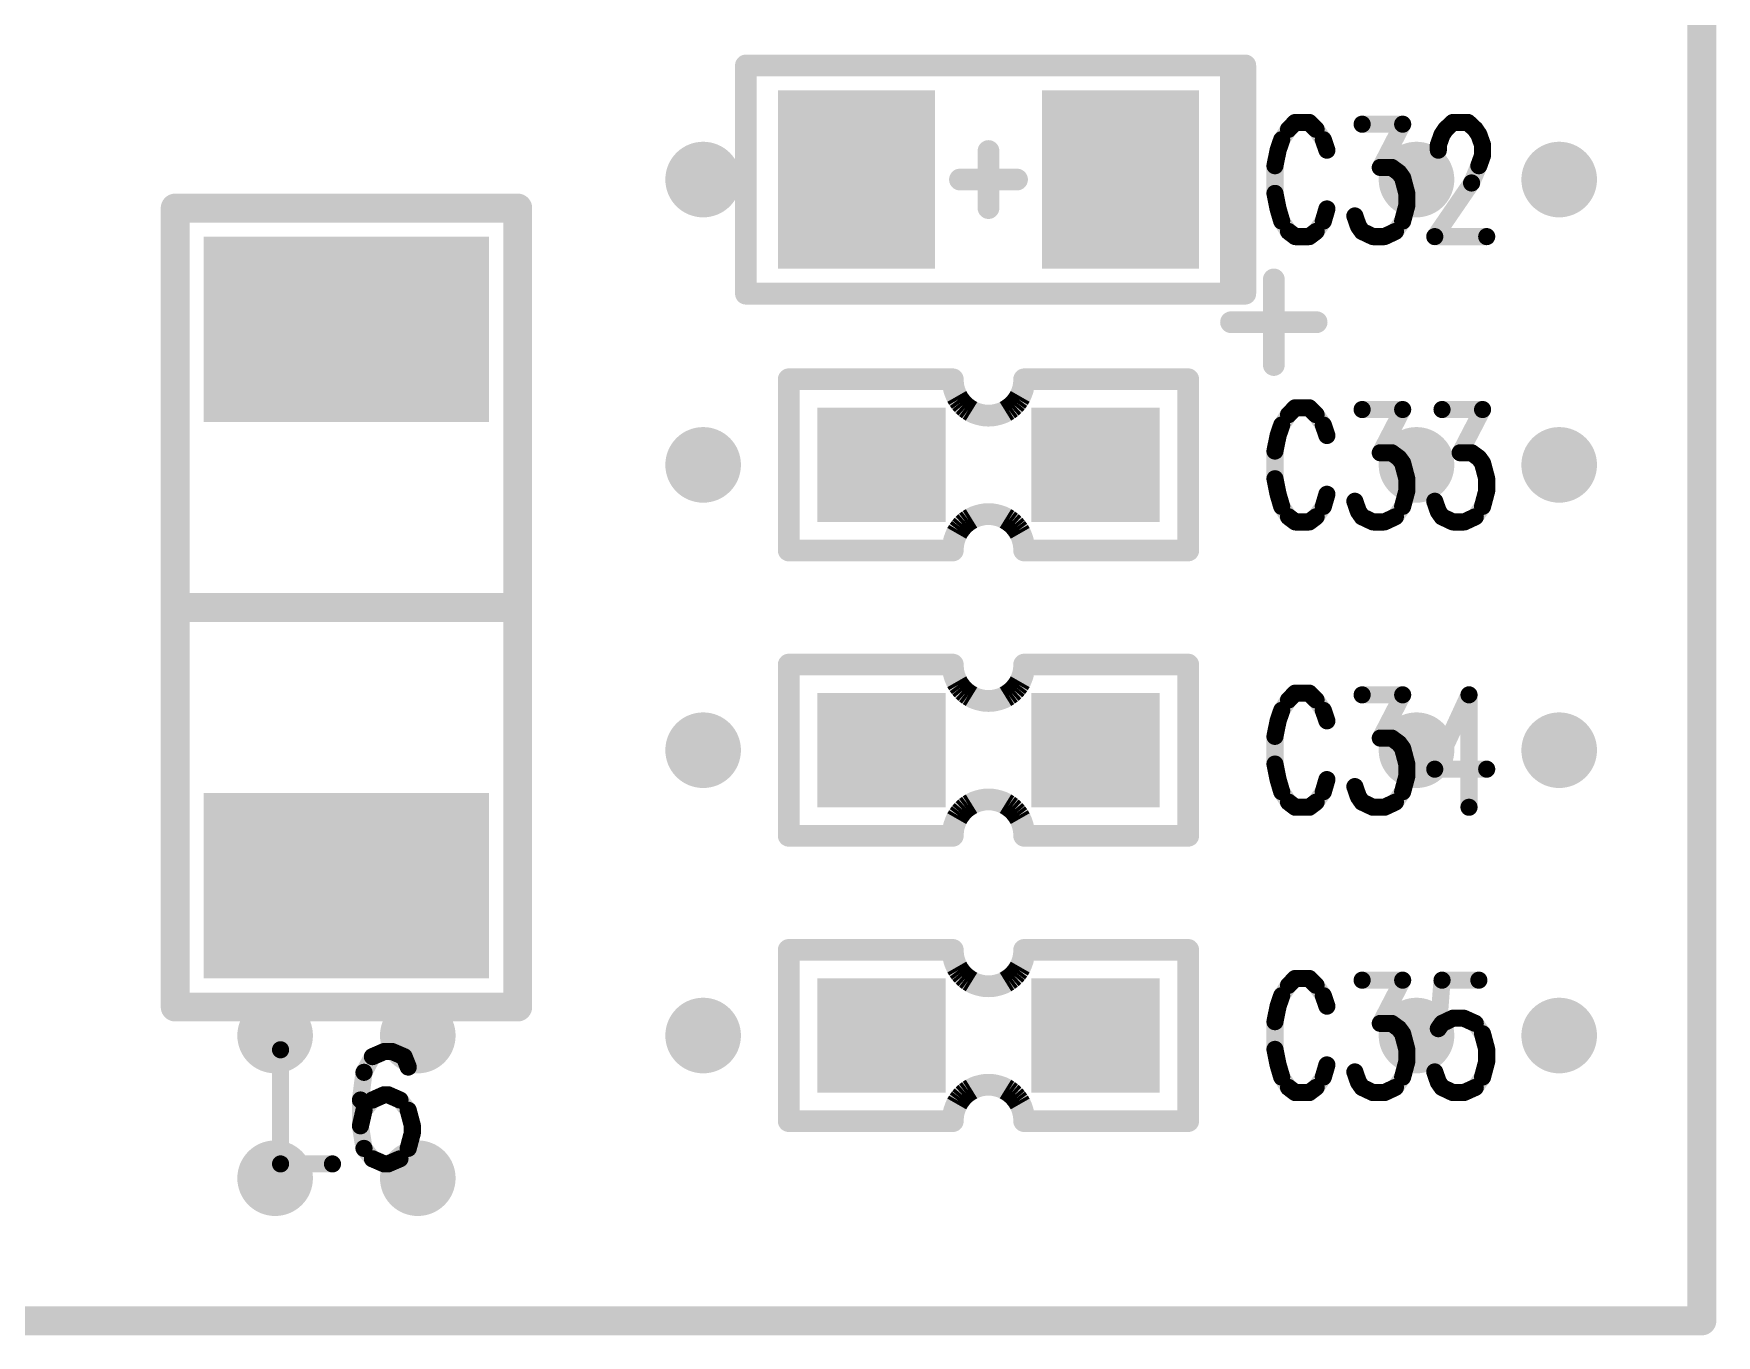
# Model space of a CAD drawing. Extents: x -0.1 to 57.1, y -0.1 to 42.5.
# Drawn here: x 45.31 to 57.1, y -0.1 to 9.02 of the extents above; entities that cross this region are included whole.
import ezdxf

# ---------------------------------------------------------------- set-up
doc = ezdxf.new("R2010")
doc.units = 0
doc.header["$MEASUREMENT"] = 0
doc.layers.get('0').update_dxf_attribs({"linetype": 'CONTINUOUS'})
doc.layers.add('02_ASSY1_GBR', color=7, linetype='CONTINUOUS')

# ---------------------------------------------------------------- blocks, each defined once
blk = doc.blocks.new('RECTANGLE_139')
blk.add_solid([(0.45, 0.4), (0.45, -0.4), (-0.45, 0.4), (-0.45, -0.4)])
blk = doc.blocks.new('RECTANGLE_140')
blk.add_solid([(1, 0.65), (1, -0.65), (-1, 0.65), (-1, -0.65)])
blk = doc.blocks.new('RECTANGLE_150')
blk.add_solid([(0.55, 0.625), (0.55, -0.625), (-0.55, 0.625), (-0.55, -0.625)])
blk = doc.blocks.new('ROUND_182')
at = {"const_width": 0.265}
blk.add_lwpolyline([(-0.1325, 0, 1), (0.1325, 0, 1)], format="xyb", close=True, dxfattribs=at)
blk = doc.blocks.new('ROUND_1')
at = {"const_width": 0.1016}
blk.add_lwpolyline([(-0.0508, 0, 1), (0.0508, 0, 1)], format="xyb", close=True, dxfattribs=at)
blk = doc.blocks.new('ROUND_4')
at = {"const_width": 0.06}
blk.add_lwpolyline([(-0.03, 0, 1), (0.03, 0, 1)], format="xyb", close=True, dxfattribs=at)
blk = doc.blocks.new('ROUND_3')
at = {"const_width": 0.0762}
blk.add_lwpolyline([(-0.0381, 0, 1), (0.0381, 0, 1)], format="xyb", close=True, dxfattribs=at)

msp = doc.modelspace()

# ---------------------------------------------------------------- linework, layer by layer
at = {"layer": '02_ASSY1_GBR'}
for points, const_width in [([(57, 0), (57, 35)], 0.2032), ([(53.7, 8.8), (50.3, 8.8)], 0.1524), ([(50.3, 8.8), (50.3, 7.2)], 0.1524), ([(53.7, 7.2), (53.7, 8.8)], 0.1524), ([(53.8, 8.8), (53.7, 8.8)], 0.1524), ([(53.8, 7.2), (53.8, 8.8)], 0.1524), ([(54.103, 8.352), (54.055, 8.279)], 0.12), ([(54.15, 8.4), (54.103, 8.352)], 0.12), ([(54.248, 8.4), (54.15, 8.4)], 0.12), ([(54.296, 8.352), (54.248, 8.4)], 0.12), ([(54.347, 8.279), (54.296, 8.352)], 0.12), ([(54.619, 8.388), (54.903, 8.388)], 0.12), ([(54.903, 8.388), (54.746, 8.085)], 0.12), ([(55.153, 8.242), (55.179, 8.315)], 0.12), ([(55.179, 8.315), (55.204, 8.352)], 0.12), ([(55.204, 8.352), (55.255, 8.4)], 0.12), ([(55.255, 8.4), (55.361, 8.4)], 0.12), ([(55.361, 8.4), (55.412, 8.352)], 0.12), ([(55.412, 8.352), (55.437, 8.315)], 0.12), ([(55.437, 8.315), (55.463, 8.242)], 0.12), ([(52, 7.8), (52, 8.2)], 0.1524), ([(54.03, 8.206), (54.008, 8.097)], 0.12), ([(54.055, 8.279), (54.03, 8.206)], 0.12), ([(54.372, 8.206), (54.347, 8.279)], 0.12), ([(55.153, 8.206), (55.153, 8.242)], 0.12), ([(55.463, 8.242), (55.463, 8.17)], 0.12), ([(54.008, 8.097), (54.008, 7.903)], 0.12), ([(54.746, 8.085), (54.826, 8.085)], 0.12), ([(54.826, 8.085), (54.877, 8.048)], 0.12), ([(55.437, 8.097), (55.386, 7.976)], 0.12), ([(55.463, 8.17), (55.437, 8.097)], 0.12), ([(52.2, 8), (51.8, 8)], 0.1524), ([(54.877, 8.048), (54.903, 8.012)], 0.12), ([(54.903, 8.012), (54.932, 7.903)], 0.12), ([(55.386, 7.976), (55.128, 7.6)], 0.12), ([(54.008, 7.903), (54.03, 7.794)], 0.12), ([(54.932, 7.903), (54.932, 7.818)], 0.12), ([(46.3, 2.2), (46.3, 7.8)], 0.2032), ([(46.3, 7.8), (48.7, 7.8)], 0.2032), ([(48.7, 7.8), (48.7, 2.2)], 0.2032), ([(54.03, 7.794), (54.055, 7.709)], 0.12), ([(54.347, 7.709), (54.372, 7.794)], 0.12), ([(54.593, 7.673), (54.568, 7.745)], 0.12), ([(54.932, 7.818), (54.903, 7.709)], 0.12), ([(54.055, 7.709), (54.103, 7.636)], 0.12), ([(54.103, 7.636), (54.15, 7.6)], 0.12), ([(54.248, 7.6), (54.296, 7.636)], 0.12), ([(54.296, 7.636), (54.347, 7.709)], 0.12), ([(54.619, 7.636), (54.593, 7.673)], 0.12), ([(54.695, 7.6), (54.619, 7.636)], 0.12), ([(54.852, 7.636), (54.775, 7.6)], 0.12), ([(54.903, 7.709), (54.852, 7.636)], 0.12), ([(54.15, 7.6), (54.248, 7.6)], 0.12), ([(54.775, 7.6), (54.695, 7.6)], 0.12), ([(55.128, 7.6), (55.492, 7.6)], 0.12), ([(54, 6.7), (54, 7.3)], 0.1524), ([(50.3, 7.2), (53.7, 7.2)], 0.1524), ([(53.7, 7.2), (53.8, 7.2)], 0.1524), ([(54.3, 7), (53.7, 7)], 0.1524), ([(50.6, 5.4), (50.6, 6.6)], 0.1524), ([(50.6, 6.6), (51.75, 6.6)], 0.1524), ([(51.751, 6.575), (51.75, 6.6)], 0.1524), ([(51.754, 6.551), (51.751, 6.575)], 0.1524), ([(51.76, 6.526), (51.754, 6.551)], 0.1524), ([(52.246, 6.551), (52.24, 6.526)], 0.1524), ([(52.249, 6.575), (52.246, 6.551)], 0.1524), ([(52.25, 6.6), (52.249, 6.575)], 0.1524), ([(52.25, 6.6), (53.4, 6.6)], 0.1524), ([(53.4, 5.4), (53.4, 6.6)], 0.1524), ([(51.768, 6.503), (51.76, 6.526)], 0.1524), ([(51.778, 6.48), (51.768, 6.503)], 0.1524), ([(51.79, 6.459), (51.778, 6.48)], 0.1524), ([(51.805, 6.439), (51.79, 6.459)], 0.1524), ([(51.821, 6.42), (51.805, 6.439)], 0.1524), ([(51.84, 6.403), (51.821, 6.42)], 0.1524), ([(52.179, 6.42), (52.16, 6.403)], 0.1524), ([(52.195, 6.439), (52.179, 6.42)], 0.1524), ([(52.21, 6.459), (52.195, 6.439)], 0.1524), ([(52.222, 6.48), (52.21, 6.459)], 0.1524), ([(52.232, 6.503), (52.222, 6.48)], 0.1524), ([(52.24, 6.526), (52.232, 6.503)], 0.1524), ([(51.86, 6.388), (51.84, 6.403)], 0.1524), ([(51.881, 6.375), (51.86, 6.388)], 0.1524), ([(51.903, 6.364), (51.881, 6.375)], 0.1524), ([(51.927, 6.356), (51.903, 6.364)], 0.1524), ([(51.951, 6.35), (51.927, 6.356)], 0.1524), ([(51.975, 6.346), (51.951, 6.35)], 0.1524), ([(52, 6.345), (51.975, 6.346)], 0.1524), ([(52.025, 6.346), (52, 6.345)], 0.1524), ([(52.049, 6.35), (52.025, 6.346)], 0.1524), ([(52.073, 6.356), (52.049, 6.35)], 0.1524), ([(52.097, 6.364), (52.073, 6.356)], 0.1524), ([(52.119, 6.375), (52.097, 6.364)], 0.1524), ([(52.14, 6.388), (52.119, 6.375)], 0.1524), ([(52.16, 6.403), (52.14, 6.388)], 0.1524), ([(54.103, 6.352), (54.055, 6.279)], 0.12), ([(54.15, 6.4), (54.103, 6.352)], 0.12), ([(54.248, 6.4), (54.15, 6.4)], 0.12), ([(54.296, 6.352), (54.248, 6.4)], 0.12), ([(54.347, 6.279), (54.296, 6.352)], 0.12), ([(54.619, 6.388), (54.903, 6.388)], 0.12), ([(54.903, 6.388), (54.746, 6.085)], 0.12), ([(55.179, 6.388), (55.463, 6.388)], 0.12), ([(55.463, 6.388), (55.306, 6.085)], 0.12), ([(54.03, 6.206), (54.008, 6.097)], 0.12), ([(54.055, 6.279), (54.03, 6.206)], 0.12), ([(54.372, 6.206), (54.347, 6.279)], 0.12), ([(54.008, 6.097), (54.008, 5.903)], 0.12), ([(54.746, 6.085), (54.826, 6.085)], 0.12), ([(54.826, 6.085), (54.877, 6.048)], 0.12), ([(55.306, 6.085), (55.386, 6.085)], 0.12), ([(55.386, 6.085), (55.437, 6.048)], 0.12), ([(54.877, 6.048), (54.903, 6.012)], 0.12), ([(54.903, 6.012), (54.932, 5.903)], 0.12), ([(55.437, 6.048), (55.463, 6.012)], 0.12), ([(55.463, 6.012), (55.492, 5.903)], 0.12), ([(54.008, 5.903), (54.03, 5.794)], 0.12), ([(54.932, 5.903), (54.932, 5.818)], 0.12), ([(55.492, 5.903), (55.492, 5.818)], 0.12), ([(54.03, 5.794), (54.055, 5.709)], 0.12), ([(54.347, 5.709), (54.372, 5.794)], 0.12), ([(54.593, 5.673), (54.568, 5.745)], 0.12), ([(54.932, 5.818), (54.903, 5.709)], 0.12), ([(55.153, 5.673), (55.128, 5.745)], 0.12), ([(55.492, 5.818), (55.463, 5.709)], 0.12), ([(51.821, 5.58), (51.84, 5.597)], 0.1524), ([(51.84, 5.597), (51.86, 5.612)], 0.1524), ([(51.86, 5.612), (51.881, 5.625)], 0.1524), ([(51.881, 5.625), (51.903, 5.636)], 0.1524), ([(51.903, 5.636), (51.927, 5.644)], 0.1524), ([(51.927, 5.644), (51.951, 5.65)], 0.1524), ([(51.951, 5.65), (51.975, 5.654)], 0.1524), ([(51.975, 5.654), (52, 5.655)], 0.1524), ([(52, 5.655), (52.025, 5.654)], 0.1524), ([(52.025, 5.654), (52.049, 5.65)], 0.1524), ([(52.049, 5.65), (52.073, 5.644)], 0.1524), ([(52.073, 5.644), (52.097, 5.636)], 0.1524), ([(52.097, 5.636), (52.119, 5.625)], 0.1524), ([(52.119, 5.625), (52.14, 5.612)], 0.1524), ([(52.14, 5.612), (52.16, 5.597)], 0.1524), ([(52.16, 5.597), (52.179, 5.58)], 0.1524), ([(54.055, 5.709), (54.103, 5.636)], 0.12), ([(54.103, 5.636), (54.15, 5.6)], 0.12), ([(54.248, 5.6), (54.296, 5.636)], 0.12), ([(54.296, 5.636), (54.347, 5.709)], 0.12), ([(54.619, 5.636), (54.593, 5.673)], 0.12), ([(54.695, 5.6), (54.619, 5.636)], 0.12), ([(54.852, 5.636), (54.775, 5.6)], 0.12), ([(54.903, 5.709), (54.852, 5.636)], 0.12), ([(55.179, 5.636), (55.153, 5.673)], 0.12), ([(55.255, 5.6), (55.179, 5.636)], 0.12), ([(55.412, 5.636), (55.335, 5.6)], 0.12), ([(55.463, 5.709), (55.412, 5.636)], 0.12), ([(51.754, 5.449), (51.76, 5.474)], 0.1524), ([(51.76, 5.474), (51.768, 5.497)], 0.1524), ([(51.768, 5.497), (51.778, 5.52)], 0.1524), ([(51.778, 5.52), (51.79, 5.541)], 0.1524), ([(51.79, 5.541), (51.805, 5.561)], 0.1524), ([(51.805, 5.561), (51.821, 5.58)], 0.1524), ([(52.179, 5.58), (52.195, 5.561)], 0.1524), ([(52.195, 5.561), (52.21, 5.541)], 0.1524), ([(52.21, 5.541), (52.222, 5.52)], 0.1524), ([(52.222, 5.52), (52.232, 5.497)], 0.1524), ([(52.232, 5.497), (52.24, 5.474)], 0.1524), ([(52.24, 5.474), (52.246, 5.449)], 0.1524), ([(54.15, 5.6), (54.248, 5.6)], 0.12), ([(54.775, 5.6), (54.695, 5.6)], 0.12), ([(55.335, 5.6), (55.255, 5.6)], 0.12), ([(50.6, 5.4), (51.75, 5.4)], 0.1524), ([(51.75, 5.4), (51.751, 5.425)], 0.1524), ([(51.751, 5.425), (51.754, 5.449)], 0.1524), ([(52.246, 5.449), (52.249, 5.425)], 0.1524), ([(52.249, 5.425), (52.25, 5.4)], 0.1524), ([(52.25, 5.4), (53.4, 5.4)], 0.1524), ([(48.7, 5), (46.3, 5)], 0.2032), ([(50.6, 3.4), (50.6, 4.6)], 0.1524), ([(50.6, 4.6), (51.75, 4.6)], 0.1524), ([(51.751, 4.575), (51.75, 4.6)], 0.1524), ([(51.754, 4.551), (51.751, 4.575)], 0.1524), ([(51.76, 4.526), (51.754, 4.551)], 0.1524), ([(51.768, 4.503), (51.76, 4.526)], 0.1524), ([(52.24, 4.526), (52.232, 4.503)], 0.1524), ([(52.246, 4.551), (52.24, 4.526)], 0.1524), ([(52.249, 4.575), (52.246, 4.551)], 0.1524), ([(52.25, 4.6), (52.249, 4.575)], 0.1524), ([(52.25, 4.6), (53.4, 4.6)], 0.1524), ([(53.4, 3.4), (53.4, 4.6)], 0.1524), ([(51.778, 4.48), (51.768, 4.503)], 0.1524), ([(51.79, 4.459), (51.778, 4.48)], 0.1524), ([(51.805, 4.439), (51.79, 4.459)], 0.1524), ([(51.821, 4.42), (51.805, 4.439)], 0.1524), ([(51.84, 4.403), (51.821, 4.42)], 0.1524), ([(52.179, 4.42), (52.16, 4.403)], 0.1524), ([(52.195, 4.439), (52.179, 4.42)], 0.1524), ([(52.21, 4.459), (52.195, 4.439)], 0.1524), ([(52.222, 4.48), (52.21, 4.459)], 0.1524), ([(52.232, 4.503), (52.222, 4.48)], 0.1524), ([(51.86, 4.388), (51.84, 4.403)], 0.1524), ([(51.881, 4.375), (51.86, 4.388)], 0.1524), ([(51.903, 4.364), (51.881, 4.375)], 0.1524), ([(51.927, 4.356), (51.903, 4.364)], 0.1524), ([(51.951, 4.35), (51.927, 4.356)], 0.1524), ([(51.975, 4.346), (51.951, 4.35)], 0.1524), ([(52, 4.345), (51.975, 4.346)], 0.1524), ([(52.025, 4.346), (52, 4.345)], 0.1524), ([(52.049, 4.35), (52.025, 4.346)], 0.1524), ([(52.073, 4.356), (52.049, 4.35)], 0.1524), ([(52.097, 4.364), (52.073, 4.356)], 0.1524), ([(52.119, 4.375), (52.097, 4.364)], 0.1524), ([(52.14, 4.388), (52.119, 4.375)], 0.1524), ([(52.16, 4.403), (52.14, 4.388)], 0.1524), ([(54.103, 4.352), (54.055, 4.279)], 0.12), ([(54.15, 4.4), (54.103, 4.352)], 0.12), ([(54.248, 4.4), (54.15, 4.4)], 0.12), ([(54.296, 4.352), (54.248, 4.4)], 0.12), ([(54.347, 4.279), (54.296, 4.352)], 0.12), ([(54.619, 4.388), (54.903, 4.388)], 0.12), ([(54.903, 4.388), (54.746, 4.085)], 0.12), ([(55.368, 4.388), (55.128, 3.867)], 0.12), ([(55.368, 4.388), (55.368, 3.6)], 0.12), ([(54.03, 4.206), (54.008, 4.097)], 0.12), ([(54.055, 4.279), (54.03, 4.206)], 0.12), ([(54.372, 4.206), (54.347, 4.279)], 0.12), ([(54.008, 4.097), (54.008, 3.903)], 0.12), ([(54.746, 4.085), (54.826, 4.085)], 0.12), ([(54.826, 4.085), (54.877, 4.048)], 0.12), ([(54.877, 4.048), (54.903, 4.012)], 0.12), ([(54.903, 4.012), (54.932, 3.903)], 0.12), ([(54.008, 3.903), (54.03, 3.794)], 0.12), ([(54.932, 3.903), (54.932, 3.818)], 0.12), ([(55.128, 3.867), (55.492, 3.867)], 0.12), ([(54.03, 3.794), (54.055, 3.709)], 0.12), ([(54.347, 3.709), (54.372, 3.794)], 0.12), ([(54.593, 3.673), (54.568, 3.745)], 0.12), ([(54.932, 3.818), (54.903, 3.709)], 0.12), ([(51.805, 3.561), (51.821, 3.58)], 0.1524), ([(51.821, 3.58), (51.84, 3.597)], 0.1524), ([(51.84, 3.597), (51.86, 3.612)], 0.1524), ([(51.86, 3.612), (51.881, 3.625)], 0.1524), ([(51.881, 3.625), (51.903, 3.636)], 0.1524), ([(51.903, 3.636), (51.927, 3.644)], 0.1524), ([(51.927, 3.644), (51.951, 3.65)], 0.1524), ([(51.951, 3.65), (51.975, 3.654)], 0.1524), ([(51.975, 3.654), (52, 3.655)], 0.1524), ([(52, 3.655), (52.025, 3.654)], 0.1524), ([(52.025, 3.654), (52.049, 3.65)], 0.1524), ([(52.049, 3.65), (52.073, 3.644)], 0.1524), ([(52.073, 3.644), (52.097, 3.636)], 0.1524), ([(52.097, 3.636), (52.119, 3.625)], 0.1524), ([(52.119, 3.625), (52.14, 3.612)], 0.1524), ([(52.14, 3.612), (52.16, 3.597)], 0.1524), ([(52.16, 3.597), (52.179, 3.58)], 0.1524), ([(52.179, 3.58), (52.195, 3.561)], 0.1524), ([(54.055, 3.709), (54.103, 3.636)], 0.12), ([(54.103, 3.636), (54.15, 3.6)], 0.12), ([(54.15, 3.6), (54.248, 3.6)], 0.12), ([(54.248, 3.6), (54.296, 3.636)], 0.12), ([(54.296, 3.636), (54.347, 3.709)], 0.12), ([(54.619, 3.636), (54.593, 3.673)], 0.12), ([(54.695, 3.6), (54.619, 3.636)], 0.12), ([(54.775, 3.6), (54.695, 3.6)], 0.12), ([(54.852, 3.636), (54.775, 3.6)], 0.12), ([(54.903, 3.709), (54.852, 3.636)], 0.12), ([(51.754, 3.449), (51.76, 3.474)], 0.1524), ([(51.76, 3.474), (51.768, 3.497)], 0.1524), ([(51.768, 3.497), (51.778, 3.52)], 0.1524), ([(51.778, 3.52), (51.79, 3.541)], 0.1524), ([(51.79, 3.541), (51.805, 3.561)], 0.1524), ([(52.195, 3.561), (52.21, 3.541)], 0.1524), ([(52.21, 3.541), (52.222, 3.52)], 0.1524), ([(52.222, 3.52), (52.232, 3.497)], 0.1524), ([(52.232, 3.497), (52.24, 3.474)], 0.1524), ([(52.24, 3.474), (52.246, 3.449)], 0.1524), ([(50.6, 3.4), (51.75, 3.4)], 0.1524), ([(51.75, 3.4), (51.751, 3.425)], 0.1524), ([(51.751, 3.425), (51.754, 3.449)], 0.1524), ([(52.246, 3.449), (52.249, 3.425)], 0.1524), ([(52.249, 3.425), (52.25, 3.4)], 0.1524), ([(52.25, 3.4), (53.4, 3.4)], 0.1524), ([(50.6, 1.4), (50.6, 2.6)], 0.1524), ([(50.6, 2.6), (51.75, 2.6)], 0.1524), ([(51.751, 2.575), (51.75, 2.6)], 0.1524), ([(51.754, 2.551), (51.751, 2.575)], 0.1524), ([(51.76, 2.526), (51.754, 2.551)], 0.1524), ([(51.768, 2.503), (51.76, 2.526)], 0.1524), ([(52.24, 2.526), (52.232, 2.503)], 0.1524), ([(52.246, 2.551), (52.24, 2.526)], 0.1524), ([(52.249, 2.575), (52.246, 2.551)], 0.1524), ([(52.25, 2.6), (52.249, 2.575)], 0.1524), ([(52.25, 2.6), (53.4, 2.6)], 0.1524), ([(53.4, 1.4), (53.4, 2.6)], 0.1524), ([(51.778, 2.48), (51.768, 2.503)], 0.1524), ([(51.79, 2.459), (51.778, 2.48)], 0.1524), ([(51.805, 2.439), (51.79, 2.459)], 0.1524), ([(51.821, 2.42), (51.805, 2.439)], 0.1524), ([(51.84, 2.403), (51.821, 2.42)], 0.1524), ([(51.86, 2.388), (51.84, 2.403)], 0.1524), ([(52.16, 2.403), (52.14, 2.388)], 0.1524), ([(52.179, 2.42), (52.16, 2.403)], 0.1524), ([(52.195, 2.439), (52.179, 2.42)], 0.1524), ([(52.21, 2.459), (52.195, 2.439)], 0.1524), ([(52.222, 2.48), (52.21, 2.459)], 0.1524), ([(52.232, 2.503), (52.222, 2.48)], 0.1524), ([(51.881, 2.375), (51.86, 2.388)], 0.1524), ([(51.903, 2.364), (51.881, 2.375)], 0.1524), ([(51.927, 2.356), (51.903, 2.364)], 0.1524), ([(51.951, 2.35), (51.927, 2.356)], 0.1524), ([(51.975, 2.346), (51.951, 2.35)], 0.1524), ([(52, 2.345), (51.975, 2.346)], 0.1524), ([(52.025, 2.346), (52, 2.345)], 0.1524), ([(52.049, 2.35), (52.025, 2.346)], 0.1524), ([(52.073, 2.356), (52.049, 2.35)], 0.1524), ([(52.097, 2.364), (52.073, 2.356)], 0.1524), ([(52.119, 2.375), (52.097, 2.364)], 0.1524), ([(52.14, 2.388), (52.119, 2.375)], 0.1524), ([(54.103, 2.352), (54.055, 2.279)], 0.12), ([(54.15, 2.4), (54.103, 2.352)], 0.12), ([(54.248, 2.4), (54.15, 2.4)], 0.12), ([(54.296, 2.352), (54.248, 2.4)], 0.12), ([(54.347, 2.279), (54.296, 2.352)], 0.12), ([(54.619, 2.388), (54.903, 2.388)], 0.12), ([(54.903, 2.388), (54.746, 2.085)], 0.12), ([(55.179, 2.388), (55.153, 2.048)], 0.12), ([(55.437, 2.388), (55.179, 2.388)], 0.12), ([(48.7, 2.2), (46.3, 2.2)], 0.2032), ([(54.03, 2.206), (54.008, 2.097)], 0.12), ([(54.055, 2.279), (54.03, 2.206)], 0.12), ([(54.372, 2.206), (54.347, 2.279)], 0.12), ([(54.008, 2.097), (54.008, 1.903)], 0.12), ([(54.746, 2.085), (54.826, 2.085)], 0.12), ([(54.826, 2.085), (54.877, 2.048)], 0.12), ([(55.153, 2.048), (55.179, 2.085)], 0.12), ([(55.179, 2.085), (55.255, 2.121)], 0.12), ([(55.255, 2.121), (55.332, 2.121)], 0.12), ([(55.332, 2.121), (55.412, 2.085)], 0.12), ([(55.412, 2.085), (55.463, 2.012)], 0.12), ([(54.877, 2.048), (54.903, 2.012)], 0.12), ([(54.903, 2.012), (54.932, 1.903)], 0.12), ([(55.463, 2.012), (55.492, 1.903)], 0.12), ([(47.038, 1.9), (47.038, 1.1)], 0.12), ([(47.682, 1.852), (47.623, 1.742)], 0.12), ([(47.765, 1.888), (47.682, 1.852)], 0.12), ([(47.82, 1.888), (47.765, 1.888)], 0.12), ([(47.904, 1.852), (47.82, 1.888)], 0.12), ([(47.933, 1.779), (47.904, 1.852)], 0.12), ([(54.008, 1.903), (54.03, 1.794)], 0.12), ([(54.932, 1.903), (54.932, 1.818)], 0.12), ([(55.492, 1.903), (55.492, 1.818)], 0.12), ([(47.623, 1.742), (47.598, 1.548)], 0.12), ([(54.03, 1.794), (54.055, 1.709)], 0.12), ([(54.347, 1.709), (54.372, 1.794)], 0.12), ([(54.593, 1.673), (54.568, 1.745)], 0.12), ([(54.932, 1.818), (54.903, 1.709)], 0.12), ([(55.153, 1.673), (55.128, 1.745)], 0.12), ([(55.492, 1.818), (55.463, 1.709)], 0.12), ([(51.805, 1.561), (51.821, 1.58)], 0.1524), ([(51.821, 1.58), (51.84, 1.597)], 0.1524), ([(51.84, 1.597), (51.86, 1.612)], 0.1524), ([(51.86, 1.612), (51.881, 1.625)], 0.1524), ([(51.881, 1.625), (51.903, 1.636)], 0.1524), ([(51.903, 1.636), (51.927, 1.644)], 0.1524), ([(51.927, 1.644), (51.951, 1.65)], 0.1524), ([(51.951, 1.65), (51.975, 1.654)], 0.1524), ([(51.975, 1.654), (52, 1.655)], 0.1524), ([(52, 1.655), (52.025, 1.654)], 0.1524), ([(52.025, 1.654), (52.049, 1.65)], 0.1524), ([(52.049, 1.65), (52.073, 1.644)], 0.1524), ([(52.073, 1.644), (52.097, 1.636)], 0.1524), ([(52.097, 1.636), (52.119, 1.625)], 0.1524), ([(52.119, 1.625), (52.14, 1.612)], 0.1524), ([(52.14, 1.612), (52.16, 1.597)], 0.1524), ([(52.16, 1.597), (52.179, 1.58)], 0.1524), ([(52.179, 1.58), (52.195, 1.561)], 0.1524), ([(54.055, 1.709), (54.103, 1.636)], 0.12), ([(54.103, 1.636), (54.15, 1.6)], 0.12), ([(54.15, 1.6), (54.248, 1.6)], 0.12), ([(54.248, 1.6), (54.296, 1.636)], 0.12), ([(54.296, 1.636), (54.347, 1.709)], 0.12), ([(54.619, 1.636), (54.593, 1.673)], 0.12), ([(54.695, 1.6), (54.619, 1.636)], 0.12), ([(54.775, 1.6), (54.695, 1.6)], 0.12), ([(54.852, 1.636), (54.775, 1.6)], 0.12), ([(54.903, 1.709), (54.852, 1.636)], 0.12), ([(55.179, 1.636), (55.153, 1.673)], 0.12), ([(55.255, 1.6), (55.179, 1.636)], 0.12), ([(55.332, 1.6), (55.255, 1.6)], 0.12), ([(55.412, 1.636), (55.332, 1.6)], 0.12), ([(55.463, 1.709), (55.412, 1.636)], 0.12), ([(47.598, 1.548), (47.598, 1.367)], 0.12), ([(47.623, 1.476), (47.598, 1.367)], 0.12), ([(47.682, 1.548), (47.623, 1.476)], 0.12), ([(47.765, 1.585), (47.682, 1.548)], 0.12), ([(47.791, 1.585), (47.765, 1.585)], 0.12), ([(47.875, 1.548), (47.791, 1.585)], 0.12), ([(47.933, 1.476), (47.875, 1.548)], 0.12), ([(47.962, 1.367), (47.933, 1.476)], 0.12), ([(51.754, 1.449), (51.76, 1.474)], 0.1524), ([(51.76, 1.474), (51.768, 1.497)], 0.1524), ([(51.768, 1.497), (51.778, 1.52)], 0.1524), ([(51.778, 1.52), (51.79, 1.541)], 0.1524), ([(51.79, 1.541), (51.805, 1.561)], 0.1524), ([(52.195, 1.561), (52.21, 1.541)], 0.1524), ([(52.21, 1.541), (52.222, 1.52)], 0.1524), ([(52.222, 1.52), (52.232, 1.497)], 0.1524), ([(52.232, 1.497), (52.24, 1.474)], 0.1524), ([(52.24, 1.474), (52.246, 1.449)], 0.1524), ([(47.598, 1.367), (47.623, 1.209)], 0.12), ([(47.962, 1.318), (47.962, 1.367)], 0.12), ([(50.6, 1.4), (51.75, 1.4)], 0.1524), ([(51.75, 1.4), (51.751, 1.425)], 0.1524), ([(51.751, 1.425), (51.754, 1.449)], 0.1524), ([(52.246, 1.449), (52.249, 1.425)], 0.1524), ([(52.249, 1.425), (52.25, 1.4)], 0.1524), ([(52.25, 1.4), (53.4, 1.4)], 0.1524), ([(47.933, 1.209), (47.962, 1.318)], 0.12), ([(47.623, 1.209), (47.682, 1.136)], 0.12), ([(47.682, 1.136), (47.765, 1.1)], 0.12), ([(47.791, 1.1), (47.875, 1.136)], 0.12), ([(47.875, 1.136), (47.933, 1.209)], 0.12), ([(47.038, 1.1), (47.402, 1.1)], 0.12), ([(47.765, 1.1), (47.791, 1.1)], 0.12), ([(0, 0), (57, 0)], 0.2032)]:
    msp.add_lwpolyline(points, dxfattribs=dict(at, const_width=const_width))

# ---------------------------------------------------------------- block references
for name, p in [('ROUND_3', (50.3, 8.8)), ('ROUND_3', (50.3, 8.8)), ('ROUND_3', (53.7, 8.8)), ('ROUND_3', (53.7, 8.8)), ('ROUND_3', (53.8, 8.8)), ('RECTANGLE_150', (51.075, 8)), ('RECTANGLE_150', (52.925, 8)), ('ROUND_4', (54.103, 8.352)), ('ROUND_4', (54.15, 8.4)), ('ROUND_4', (54.248, 8.4)), ('ROUND_4', (54.296, 8.352)), ('ROUND_4', (54.619, 8.388)), ('ROUND_4', (54.903, 8.388)), ('ROUND_4', (55.179, 8.315)), ('ROUND_4', (55.204, 8.352)), ('ROUND_4', (55.255, 8.4)), ('ROUND_4', (55.361, 8.4)), ('ROUND_4', (55.412, 8.352)), ('ROUND_4', (55.437, 8.315)), ('ROUND_182', (50, 8)), ('ROUND_3', (52, 8.2)), ('ROUND_4', (54.03, 8.206)), ('ROUND_4', (54.055, 8.279)), ('ROUND_4', (54.347, 8.279)), ('ROUND_4', (54.372, 8.206)), ('ROUND_182', (55, 8)), ('ROUND_4', (55.153, 8.242)), ('ROUND_4', (55.153, 8.206)), ('ROUND_4', (55.463, 8.242)), ('ROUND_182', (56, 8)), ('ROUND_4', (54.008, 8.097)), ('ROUND_4', (54.746, 8.085)), ('ROUND_4', (54.826, 8.085)), ('ROUND_4', (55.437, 8.097)), ('ROUND_4', (55.463, 8.17)), ('ROUND_3', (51.8, 8)), ('ROUND_3', (52.2, 8)), ('ROUND_4', (54.877, 8.048)), ('ROUND_4', (54.903, 8.012)), ('ROUND_4', (55.386, 7.976)), ('ROUND_4', (54.008, 7.903)), ('ROUND_4', (54.932, 7.903)), ('ROUND_1', (46.3, 7.8)), ('ROUND_1', (48.7, 7.8)), ('ROUND_1', (48.7, 7.8)), ('ROUND_3', (52, 7.8)), ('ROUND_4', (54.03, 7.794)), ('ROUND_4', (54.372, 7.794)), ('ROUND_4', (54.568, 7.745)), ('ROUND_4', (54.932, 7.818)), ('ROUND_4', (54.055, 7.709)), ('ROUND_4', (54.103, 7.636)), ('ROUND_4', (54.296, 7.636)), ('ROUND_4', (54.347, 7.709)), ('ROUND_4', (54.593, 7.673)), ('ROUND_4', (54.619, 7.636)), ('ROUND_4', (54.852, 7.636)), ('ROUND_4', (54.903, 7.709)), ('RECTANGLE_140', (47.5, 6.95)), ('ROUND_4', (54.15, 7.6)), ('ROUND_4', (54.248, 7.6)), ('ROUND_4', (54.695, 7.6)), ('ROUND_4', (54.775, 7.6)), ('ROUND_4', (55.128, 7.6)), ('ROUND_4', (55.492, 7.6)), ('ROUND_3', (54, 7.3)), ('ROUND_3', (50.3, 7.2)), ('ROUND_3', (50.3, 7.2)), ('ROUND_3', (53.7, 7.2)), ('ROUND_3', (53.7, 7.2)), ('ROUND_3', (53.8, 7.2)), ('ROUND_3', (53.7, 7)), ('ROUND_3', (54.3, 7)), ('ROUND_3', (54, 6.7)), ('ROUND_3', (50.6, 6.6)), ('ROUND_3', (50.6, 6.6)), ('ROUND_3', (51.75, 6.6)), ('ROUND_3', (51.75, 6.6)), ('ROUND_3', (51.751, 6.575)), ('ROUND_3', (51.754, 6.551)), ('ROUND_3', (52.246, 6.551)), ('ROUND_3', (52.249, 6.575)), ('ROUND_3', (52.25, 6.6)), ('ROUND_3', (52.25, 6.6)), ('ROUND_3', (53.4, 6.6)), ('ROUND_3', (53.4, 6.6)), ('ROUND_3', (51.76, 6.526)), ('ROUND_3', (51.768, 6.503)), ('ROUND_3', (51.778, 6.48)), ('ROUND_3', (51.79, 6.459)), ('ROUND_3', (51.805, 6.439)), ('ROUND_3', (51.821, 6.42)), ('ROUND_3', (52.179, 6.42)), ('ROUND_3', (52.195, 6.439)), ('ROUND_3', (52.21, 6.459)), ('ROUND_3', (52.222, 6.48)), ('ROUND_3', (52.232, 6.503)), ('ROUND_3', (52.24, 6.526)), ('RECTANGLE_139', (51.25, 6)), ('ROUND_3', (51.84, 6.403)), ('ROUND_3', (51.86, 6.388)), ('ROUND_3', (51.881, 6.375)), ('ROUND_3', (51.903, 6.364)), ('ROUND_3', (51.927, 6.356)), ('ROUND_3', (51.951, 6.35)), ('ROUND_3', (51.975, 6.346)), ('ROUND_3', (52, 6.345)), ('ROUND_3', (52.025, 6.346)), ('ROUND_3', (52.049, 6.35)), ('ROUND_3', (52.073, 6.356)), ('ROUND_3', (52.097, 6.364)), ('ROUND_3', (52.119, 6.375)), ('ROUND_3', (52.14, 6.388)), ('ROUND_3', (52.16, 6.403)), ('RECTANGLE_139', (52.75, 6)), ('ROUND_4', (54.103, 6.352)), ('ROUND_4', (54.15, 6.4)), ('ROUND_4', (54.248, 6.4)), ('ROUND_4', (54.296, 6.352)), ('ROUND_4', (54.619, 6.388)), ('ROUND_4', (54.903, 6.388)), ('ROUND_4', (55.179, 6.388)), ('ROUND_4', (55.463, 6.388)), ('ROUND_182', (50, 6)), ('ROUND_4', (54.03, 6.206)), ('ROUND_4', (54.055, 6.279)), ('ROUND_4', (54.347, 6.279)), ('ROUND_4', (54.372, 6.206)), ('ROUND_182', (55, 6)), ('ROUND_182', (56, 6)), ('ROUND_4', (54.008, 6.097)), ('ROUND_4', (54.746, 6.085)), ('ROUND_4', (54.826, 6.085)), ('ROUND_4', (55.306, 6.085)), ('ROUND_4', (55.386, 6.085)), ('ROUND_4', (54.877, 6.048)), ('ROUND_4', (54.903, 6.012)), ('ROUND_4', (55.437, 6.048)), ('ROUND_4', (55.463, 6.012)), ('ROUND_4', (54.008, 5.903)), ('ROUND_4', (54.932, 5.903)), ('ROUND_4', (55.492, 5.903)), ('ROUND_4', (54.03, 5.794)), ('ROUND_4', (54.372, 5.794)), ('ROUND_4', (54.568, 5.745)), ('ROUND_4', (54.932, 5.818)), ('ROUND_4', (55.128, 5.745)), ('ROUND_4', (55.492, 5.818)), ('ROUND_3', (51.84, 5.597)), ('ROUND_3', (51.86, 5.612)), ('ROUND_3', (51.881, 5.625)), ('ROUND_3', (51.903, 5.636)), ('ROUND_3', (51.927, 5.644)), ('ROUND_3', (51.951, 5.65)), ('ROUND_3', (51.975, 5.654)), ('ROUND_3', (52, 5.655)), ('ROUND_3', (52.025, 5.654)), ('ROUND_3', (52.049, 5.65)), ('ROUND_3', (52.073, 5.644)), ('ROUND_3', (52.097, 5.636)), ('ROUND_3', (52.119, 5.625)), ('ROUND_3', (52.14, 5.612)), ('ROUND_3', (52.16, 5.597)), ('ROUND_4', (54.055, 5.709)), ('ROUND_4', (54.103, 5.636)), ('ROUND_4', (54.296, 5.636)), ('ROUND_4', (54.347, 5.709)), ('ROUND_4', (54.593, 5.673)), ('ROUND_4', (54.619, 5.636)), ('ROUND_4', (54.852, 5.636)), ('ROUND_4', (54.903, 5.709)), ('ROUND_4', (55.153, 5.673)), ('ROUND_4', (55.179, 5.636)), ('ROUND_4', (55.412, 5.636)), ('ROUND_4', (55.463, 5.709)), ('ROUND_3', (51.76, 5.474)), ('ROUND_3', (51.768, 5.497)), ('ROUND_3', (51.778, 5.52)), ('ROUND_3', (51.79, 5.541)), ('ROUND_3', (51.805, 5.561)), ('ROUND_3', (51.821, 5.58)), ('ROUND_3', (52.179, 5.58)), ('ROUND_3', (52.195, 5.561)), ('ROUND_3', (52.21, 5.541)), ('ROUND_3', (52.222, 5.52)), ('ROUND_3', (52.232, 5.497)), ('ROUND_3', (52.24, 5.474)), ('ROUND_4', (54.15, 5.6)), ('ROUND_4', (54.248, 5.6)), ('ROUND_4', (54.695, 5.6)), ('ROUND_4', (54.775, 5.6)), ('ROUND_4', (55.255, 5.6)), ('ROUND_4', (55.335, 5.6)), ('ROUND_3', (50.6, 5.4)), ('ROUND_3', (50.6, 5.4)), ('ROUND_3', (51.75, 5.4)), ('ROUND_3', (51.75, 5.4)), ('ROUND_3', (51.751, 5.425)), ('ROUND_3', (51.754, 5.449)), ('ROUND_3', (52.246, 5.449)), ('ROUND_3', (52.249, 5.425)), ('ROUND_3', (52.25, 5.4)), ('ROUND_3', (52.25, 5.4)), ('ROUND_3', (53.4, 5.4)), ('ROUND_3', (53.4, 5.4)), ('ROUND_1', (46.3, 5)), ('ROUND_1', (48.7, 5)), ('ROUND_3', (50.6, 4.6)), ('ROUND_3', (50.6, 4.6)), ('ROUND_3', (51.75, 4.6)), ('ROUND_3', (51.75, 4.6)), ('ROUND_3', (51.751, 4.575)), ('ROUND_3', (51.754, 4.551)), ('ROUND_3', (51.76, 4.526)), ('ROUND_3', (52.24, 4.526)), ('ROUND_3', (52.246, 4.551)), ('ROUND_3', (52.249, 4.575)), ('ROUND_3', (52.25, 4.6)), ('ROUND_3', (52.25, 4.6)), ('ROUND_3', (53.4, 4.6)), ('ROUND_3', (53.4, 4.6)), ('ROUND_3', (51.768, 4.503)), ('ROUND_3', (51.778, 4.48)), ('ROUND_3', (51.79, 4.459)), ('ROUND_3', (51.805, 4.439)), ('ROUND_3', (51.821, 4.42)), ('ROUND_3', (52.179, 4.42)), ('ROUND_3', (52.195, 4.439)), ('ROUND_3', (52.21, 4.459)), ('ROUND_3', (52.222, 4.48)), ('ROUND_3', (52.232, 4.503)), ('RECTANGLE_139', (51.25, 4)), ('ROUND_3', (51.84, 4.403)), ('ROUND_3', (51.86, 4.388)), ('ROUND_3', (51.881, 4.375)), ('ROUND_3', (51.903, 4.364)), ('ROUND_3', (51.927, 4.356)), ('ROUND_3', (51.951, 4.35)), ('ROUND_3', (51.975, 4.346)), ('ROUND_3', (52, 4.345)), ('ROUND_3', (52.025, 4.346)), ('ROUND_3', (52.049, 4.35)), ('ROUND_3', (52.073, 4.356)), ('ROUND_3', (52.097, 4.364)), ('ROUND_3', (52.119, 4.375)), ('ROUND_3', (52.14, 4.388)), ('ROUND_3', (52.16, 4.403)), ('RECTANGLE_139', (52.75, 4)), ('ROUND_4', (54.103, 4.352)), ('ROUND_4', (54.15, 4.4)), ('ROUND_4', (54.248, 4.4)), ('ROUND_4', (54.296, 4.352)), ('ROUND_4', (54.619, 4.388)), ('ROUND_4', (54.903, 4.388)), ('ROUND_4', (55.368, 4.388)), ('ROUND_4', (55.368, 4.388)), ('ROUND_182', (50, 4)), ('ROUND_4', (54.03, 4.206)), ('ROUND_4', (54.055, 4.279)), ('ROUND_4', (54.347, 4.279)), ('ROUND_4', (54.372, 4.206)), ('ROUND_182', (55, 4)), ('ROUND_182', (56, 4)), ('ROUND_4', (54.008, 4.097)), ('ROUND_4', (54.746, 4.085)), ('ROUND_4', (54.826, 4.085)), ('ROUND_4', (54.877, 4.048)), ('ROUND_4', (54.903, 4.012)), ('ROUND_4', (54.008, 3.903)), ('ROUND_4', (54.932, 3.903)), ('ROUND_4', (55.128, 3.867)), ('ROUND_4', (55.492, 3.867)), ('ROUND_4', (54.03, 3.794)), ('ROUND_4', (54.372, 3.794)), ('ROUND_4', (54.568, 3.745)), ('ROUND_4', (54.932, 3.818)), ('RECTANGLE_140', (47.5, 3.05)), ('ROUND_3', (51.821, 3.58)), ('ROUND_3', (51.84, 3.597)), ('ROUND_3', (51.86, 3.612)), ('ROUND_3', (51.881, 3.625)), ('ROUND_3', (51.903, 3.636)), ('ROUND_3', (51.927, 3.644)), ('ROUND_3', (51.951, 3.65)), ('ROUND_3', (51.975, 3.654)), ('ROUND_3', (52, 3.655)), ('ROUND_3', (52.025, 3.654)), ('ROUND_3', (52.049, 3.65)), ('ROUND_3', (52.073, 3.644)), ('ROUND_3', (52.097, 3.636)), ('ROUND_3', (52.119, 3.625)), ('ROUND_3', (52.14, 3.612)), ('ROUND_3', (52.16, 3.597)), ('ROUND_3', (52.179, 3.58)), ('ROUND_4', (54.055, 3.709)), ('ROUND_4', (54.103, 3.636)), ('ROUND_4', (54.15, 3.6)), ('ROUND_4', (54.248, 3.6)), ('ROUND_4', (54.296, 3.636)), ('ROUND_4', (54.347, 3.709)), ('ROUND_4', (54.593, 3.673)), ('ROUND_4', (54.619, 3.636)), ('ROUND_4', (54.695, 3.6)), ('ROUND_4', (54.775, 3.6)), ('ROUND_4', (54.852, 3.636)), ('ROUND_4', (54.903, 3.709)), ('ROUND_4', (55.368, 3.6)), ('ROUND_3', (51.76, 3.474)), ('ROUND_3', (51.768, 3.497)), ('ROUND_3', (51.778, 3.52)), ('ROUND_3', (51.79, 3.541)), ('ROUND_3', (51.805, 3.561)), ('ROUND_3', (52.195, 3.561)), ('ROUND_3', (52.21, 3.541)), ('ROUND_3', (52.222, 3.52)), ('ROUND_3', (52.232, 3.497)), ('ROUND_3', (52.24, 3.474)), ('ROUND_3', (50.6, 3.4)), ('ROUND_3', (50.6, 3.4)), ('ROUND_3', (51.75, 3.4)), ('ROUND_3', (51.75, 3.4)), ('ROUND_3', (51.751, 3.425)), ('ROUND_3', (51.754, 3.449)), ('ROUND_3', (52.246, 3.449)), ('ROUND_3', (52.249, 3.425)), ('ROUND_3', (52.25, 3.4)), ('ROUND_3', (52.25, 3.4)), ('ROUND_3', (53.4, 3.4)), ('ROUND_3', (53.4, 3.4)), ('ROUND_3', (50.6, 2.6)), ('ROUND_3', (50.6, 2.6)), ('ROUND_3', (51.75, 2.6)), ('ROUND_3', (51.75, 2.6)), ('ROUND_3', (51.751, 2.575)), ('ROUND_3', (51.754, 2.551)), ('ROUND_3', (51.76, 2.526)), ('ROUND_3', (52.24, 2.526)), ('ROUND_3', (52.246, 2.551)), ('ROUND_3', (52.249, 2.575)), ('ROUND_3', (52.25, 2.6)), ('ROUND_3', (52.25, 2.6)), ('ROUND_3', (53.4, 2.6)), ('ROUND_3', (53.4, 2.6)), ('ROUND_3', (51.768, 2.503)), ('ROUND_3', (51.778, 2.48)), ('ROUND_3', (51.79, 2.459)), ('ROUND_3', (51.805, 2.439)), ('ROUND_3', (51.821, 2.42)), ('ROUND_3', (51.84, 2.403)), ('ROUND_3', (52.16, 2.403)), ('ROUND_3', (52.179, 2.42)), ('ROUND_3', (52.195, 2.439)), ('ROUND_3', (52.21, 2.459)), ('ROUND_3', (52.222, 2.48)), ('ROUND_3', (52.232, 2.503)), ('RECTANGLE_139', (51.25, 2)), ('ROUND_3', (51.86, 2.388)), ('ROUND_3', (51.881, 2.375)), ('ROUND_3', (51.903, 2.364)), ('ROUND_3', (51.927, 2.356)), ('ROUND_3', (51.951, 2.35)), ('ROUND_3', (51.975, 2.346)), ('ROUND_3', (52, 2.345)), ('ROUND_3', (52.025, 2.346)), ('ROUND_3', (52.049, 2.35)), ('ROUND_3', (52.073, 2.356)), ('ROUND_3', (52.097, 2.364)), ('ROUND_3', (52.119, 2.375)), ('ROUND_3', (52.14, 2.388)), ('RECTANGLE_139', (52.75, 2)), ('ROUND_4', (54.103, 2.352)), ('ROUND_4', (54.15, 2.4)), ('ROUND_4', (54.248, 2.4)), ('ROUND_4', (54.296, 2.352)), ('ROUND_4', (54.619, 2.388)), ('ROUND_4', (54.903, 2.388)), ('ROUND_4', (55.179, 2.388)), ('ROUND_4', (55.437, 2.388)), ('ROUND_1', (46.3, 2.2)), ('ROUND_182', (47, 2)), ('ROUND_182', (48, 2)), ('ROUND_1', (48.7, 2.2)), ('ROUND_182', (50, 2)), ('ROUND_4', (54.03, 2.206)), ('ROUND_4', (54.055, 2.279)), ('ROUND_4', (54.347, 2.279)), ('ROUND_4', (54.372, 2.206)), ('ROUND_182', (55, 2)), ('ROUND_182', (56, 2)), ('ROUND_4', (54.008, 2.097)), ('ROUND_4', (54.746, 2.085)), ('ROUND_4', (54.826, 2.085)), ('ROUND_4', (55.179, 2.085)), ('ROUND_4', (55.255, 2.121)), ('ROUND_4', (55.332, 2.121)), ('ROUND_4', (55.412, 2.085)), ('ROUND_4', (54.877, 2.048)), ('ROUND_4', (54.903, 2.012)), ('ROUND_4', (55.153, 2.048)), ('ROUND_4', (55.463, 2.012)), ('ROUND_4', (47.038, 1.9)), ('ROUND_4', (47.682, 1.852)), ('ROUND_4', (47.765, 1.888)), ('ROUND_4', (47.82, 1.888)), ('ROUND_4', (47.904, 1.852)), ('ROUND_4', (54.008, 1.903)), ('ROUND_4', (54.932, 1.903)), ('ROUND_4', (55.492, 1.903)), ('ROUND_4', (47.623, 1.742)), ('ROUND_4', (47.933, 1.779)), ('ROUND_4', (54.03, 1.794)), ('ROUND_4', (54.372, 1.794)), ('ROUND_4', (54.568, 1.745)), ('ROUND_4', (54.932, 1.818)), ('ROUND_4', (55.128, 1.745)), ('ROUND_4', (55.492, 1.818)), ('ROUND_3', (51.821, 1.58)), ('ROUND_3', (51.84, 1.597)), ('ROUND_3', (51.86, 1.612)), ('ROUND_3', (51.881, 1.625)), ('ROUND_3', (51.903, 1.636)), ('ROUND_3', (51.927, 1.644)), ('ROUND_3', (51.951, 1.65)), ('ROUND_3', (51.975, 1.654)), ('ROUND_3', (52, 1.655)), ('ROUND_3', (52.025, 1.654)), ('ROUND_3', (52.049, 1.65)), ('ROUND_3', (52.073, 1.644)), ('ROUND_3', (52.097, 1.636)), ('ROUND_3', (52.119, 1.625)), ('ROUND_3', (52.14, 1.612)), ('ROUND_3', (52.16, 1.597)), ('ROUND_3', (52.179, 1.58)), ('ROUND_4', (54.055, 1.709)), ('ROUND_4', (54.103, 1.636)), ('ROUND_4', (54.15, 1.6)), ('ROUND_4', (54.248, 1.6)), ('ROUND_4', (54.296, 1.636)), ('ROUND_4', (54.347, 1.709)), ('ROUND_4', (54.593, 1.673)), ('ROUND_4', (54.619, 1.636)), ('ROUND_4', (54.695, 1.6)), ('ROUND_4', (54.775, 1.6)), ('ROUND_4', (54.852, 1.636)), ('ROUND_4', (54.903, 1.709)), ('ROUND_4', (55.153, 1.673)), ('ROUND_4', (55.179, 1.636)), ('ROUND_4', (55.255, 1.6)), ('ROUND_4', (55.332, 1.6)), ('ROUND_4', (55.412, 1.636)), ('ROUND_4', (55.463, 1.709)), ('ROUND_4', (47.598, 1.548)), ('ROUND_4', (47.623, 1.476)), ('ROUND_4', (47.682, 1.548)), ('ROUND_4', (47.765, 1.585)), ('ROUND_4', (47.791, 1.585)), ('ROUND_4', (47.875, 1.548)), ('ROUND_4', (47.933, 1.476)), ('ROUND_3', (51.76, 1.474)), ('ROUND_3', (51.768, 1.497)), ('ROUND_3', (51.778, 1.52)), ('ROUND_3', (51.79, 1.541)), ('ROUND_3', (51.805, 1.561)), ('ROUND_3', (52.195, 1.561)), ('ROUND_3', (52.21, 1.541)), ('ROUND_3', (52.222, 1.52)), ('ROUND_3', (52.232, 1.497)), ('ROUND_3', (52.24, 1.474)), ('ROUND_4', (47.598, 1.367)), ('ROUND_4', (47.598, 1.367)), ('ROUND_4', (47.962, 1.367)), ('ROUND_3', (50.6, 1.4)), ('ROUND_3', (50.6, 1.4)), ('ROUND_3', (51.75, 1.4)), ('ROUND_3', (51.75, 1.4)), ('ROUND_3', (51.751, 1.425)), ('ROUND_3', (51.754, 1.449)), ('ROUND_3', (52.246, 1.449)), ('ROUND_3', (52.249, 1.425)), ('ROUND_3', (52.25, 1.4)), ('ROUND_3', (52.25, 1.4)), ('ROUND_3', (53.4, 1.4)), ('ROUND_3', (53.4, 1.4)), ('ROUND_4', (47.962, 1.318)), ('ROUND_182', (47, 1)), ('ROUND_4', (47.623, 1.209)), ('ROUND_4', (47.682, 1.136)), ('ROUND_182', (48, 1)), ('ROUND_4', (47.875, 1.136)), ('ROUND_4', (47.933, 1.209)), ('ROUND_4', (47.038, 1.1)), ('ROUND_4', (47.402, 1.1)), ('ROUND_4', (47.765, 1.1)), ('ROUND_4', (47.791, 1.1)), ('ROUND_1', (57, 0))]:
    msp.add_blockref(name, p, dxfattribs=at)

doc.saveas('drawing.dxf')
